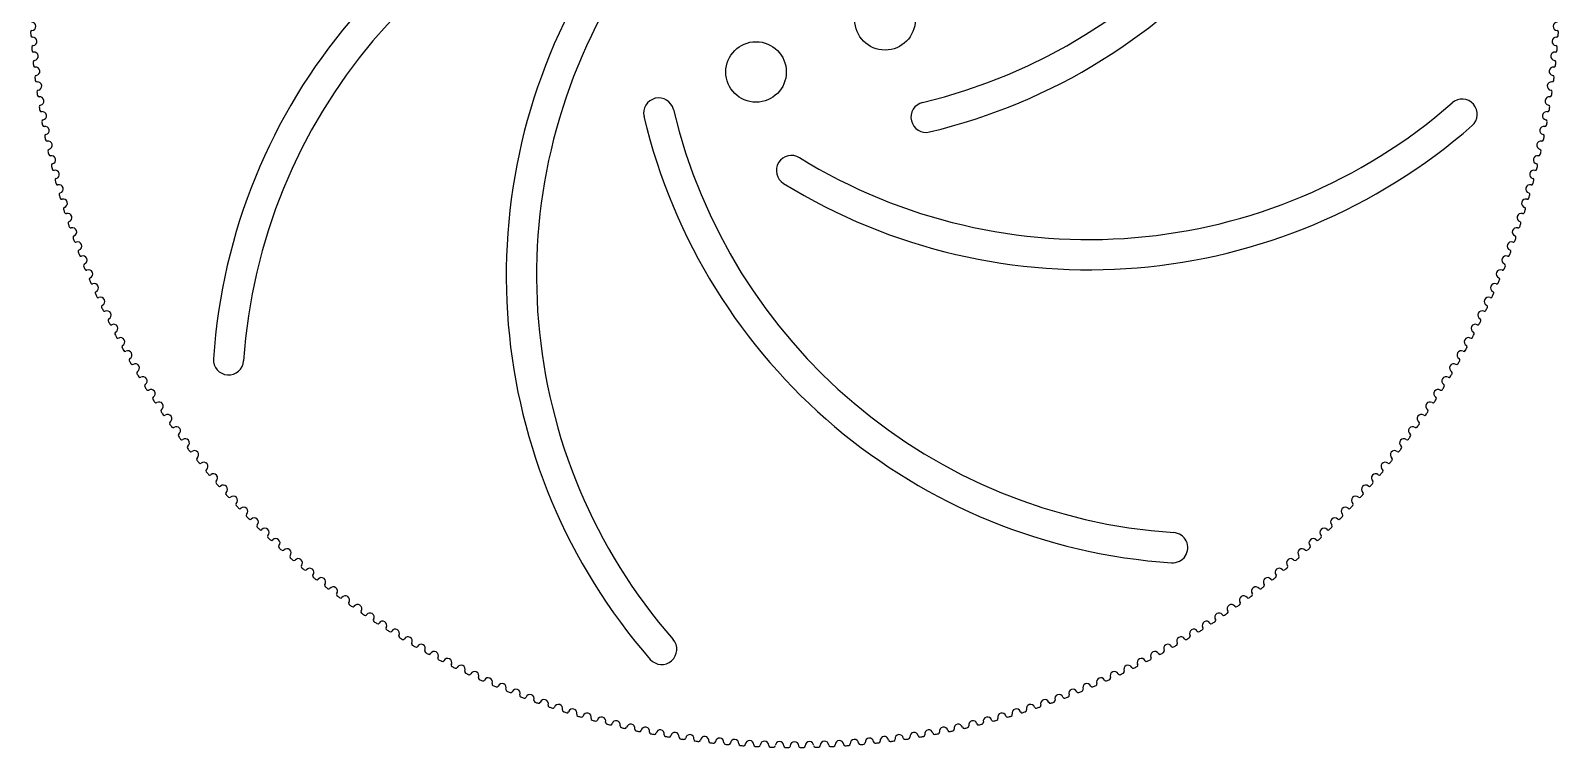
# Model space of a CAD drawing. Header units: millimetres. Extents: x 13 to 657, y -435 to 1.
# Drawn here: x 455.1 to 657.1, y -202.6 to -107.9 of the extents above; entities that cross this region are included whole.
import ezdxf

# ---------------------------------------------------------------- set-up
doc = ezdxf.new("R2010")
doc.units = ezdxf.units.MM
doc.layers.get('0').update_dxf_attribs({"color": 253, "lineweight": 70, "true_color": 0x8faf8f})

msp = doc.modelspace()

# ---------------------------------------------------------------- linework, layer by layer
at = {"color": 98, "lineweight": -3, "true_color": 0x054805}
for centre in [(568.1, -106.49), (551.05, -113.38)]:
    msp.add_circle(centre, 4, dxfattribs=at)
for centre, radius, start, end in [((556.13, -46.41), 73, 283.412, 356.1774), ((556.13, -46.41), 77, 283.412, 356.1774), ((556.13, -156.41), 77, 103.412, 176.1774), ((556.13, -156.41), 73, 103.412, 176.1774), ((595.02, -140.3), 77, 148.412, 221.1774), ((595.02, -140.3), 73, 148.412, 221.1774), ((455.27, -107.36), 0.555, 273.9685, 92.7815), ((656.99, -107.36), 0.555, 87.2185, 266.0315), ((455.32, -108.11), 0.2, 93.9685, 183.8032), ((556.13, -101.41), 101.23, 183.8032, 184.0718), ((455.36, -108.58), 0.2, 184.0718, 273.9065), ((455.41, -109.34), 0.555, 275.0935, 93.9065), ((656.85, -109.34), 0.555, 86.0935, 264.9065), ((656.9, -108.58), 0.2, 266.0935, 355.9282), ((656.94, -108.11), 0.2, 356.1968, 86.0315), ((556.13, -101.41), 101.23, 355.9282, 356.1968), ((455.47, -110.09), 0.2, 95.0935, 184.9282), ((556.13, -101.41), 101.23, 184.9282, 185.1968), ((455.52, -110.56), 0.2, 185.1968, 275.0315), ((455.58, -111.31), 0.555, 276.2185, 95.0315), ((656.68, -111.31), 0.555, 84.9685, 263.7815), ((656.74, -110.56), 0.2, 264.9685, 354.8032), ((656.79, -110.09), 0.2, 355.0718, 84.9065), ((556.13, -101.41), 101.23, 354.8032, 355.0718), ((455.66, -112.06), 0.2, 96.2185, 186.0532), ((556.13, -101.41), 101.23, 186.0532, 186.3218), ((455.72, -112.53), 0.2, 186.3218, 276.1565), ((455.8, -113.29), 0.555, 277.3435, 96.1565), ((656.46, -113.29), 0.555, 83.8435, 262.6565), ((656.54, -112.53), 0.2, 263.8435, 353.6782), ((656.6, -112.06), 0.2, 353.9468, 83.7815), ((556.13, -101.41), 101.23, 353.6782, 353.9468), ((455.89, -114.03), 0.2, 97.3435, 187.1782), ((556.13, -101.41), 101.23, 187.1782, 187.4468), ((455.95, -114.5), 0.2, 187.4468, 277.2815), ((456.05, -115.25), 0.555, 278.4685, 97.2815), ((656.21, -115.25), 0.555, 82.7185, 261.5315), ((656.31, -114.5), 0.2, 262.7185, 352.5532), ((656.37, -114.03), 0.2, 352.8218, 82.6565), ((556.13, -101.41), 101.23, 352.5532, 352.8218), ((456.16, -116), 0.2, 98.4685, 188.3032), ((556.13, -101.41), 101.23, 188.3032, 188.5718), ((456.23, -116.47), 0.2, 188.5718, 278.4065), ((456.34, -117.22), 0.555, 279.5935, 98.4065), ((538.18, -118.81), 2, 13.412, 193.412), ((644.4, -118.97), 2, 311.1774, 131.1774), ((655.92, -117.22), 0.555, 81.5935, 260.4065), ((656.03, -116.47), 0.2, 261.5935, 351.4282), ((656.1, -116), 0.2, 351.6968, 81.5315), ((556.13, -101.41), 101.23, 351.4282, 351.6968), ((456.47, -117.96), 0.2, 99.5935, 189.4282), ((556.13, -101.41), 101.23, 189.4282, 189.6968), ((456.54, -118.43), 0.2, 189.6968, 279.5315), ((456.67, -119.17), 0.555, 280.7185, 99.5315), ((611.13, -101.41), 73, 193.412, 266.1774), ((595.02, -62.52), 73, 238.412, 311.1774), ((573.53, -119.36), 2, 103.412, 283.412), ((655.59, -119.17), 0.555, 80.4685, 259.2815), ((655.72, -118.43), 0.2, 260.4685, 350.3032), ((655.79, -117.96), 0.2, 350.5718, 80.4065), ((556.13, -101.41), 101.23, 350.3032, 350.5718), ((456.81, -119.91), 0.2, 100.7185, 190.5532), ((556.13, -101.41), 101.23, 190.5532, 190.8218), ((456.9, -120.38), 0.2, 190.8218, 280.6565), ((457.04, -121.12), 0.555, 281.8435, 100.6565), ((611.13, -101.41), 77, 193.412, 266.1774), ((595.02, -62.52), 77, 238.412, 311.1774), ((655.22, -121.12), 0.555, 79.3435, 258.1565), ((655.36, -120.38), 0.2, 259.3435, 349.1782), ((655.45, -119.91), 0.2, 349.4468, 79.2815), ((556.13, -101.41), 101.23, 349.1782, 349.4468), ((457.19, -121.86), 0.2, 101.8435, 191.6782), ((556.13, -101.41), 101.23, 191.6782, 191.9468), ((457.29, -122.32), 0.2, 191.9468, 281.7815), ((457.44, -123.06), 0.555, 282.9685, 101.7815), ((654.82, -123.06), 0.555, 78.2185, 257.0315), ((654.97, -122.32), 0.2, 258.2185, 348.0532), ((655.07, -121.86), 0.2, 348.3218, 78.1565), ((556.13, -101.41), 101.23, 348.0532, 348.3218), ((457.61, -123.8), 0.2, 102.9685, 192.8032), ((556.13, -101.41), 101.23, 192.8032, 193.0718), ((457.72, -124.26), 0.2, 193.0718, 282.9065), ((457.89, -125), 0.555, 284.0935, 102.9065), ((555.74, -126.41), 2, 58.412, 238.412), ((654.37, -125), 0.555, 77.0935, 255.9065), ((654.54, -124.26), 0.2, 257.0935, 346.9282), ((654.65, -123.8), 0.2, 347.1968, 77.0315), ((556.13, -101.41), 101.23, 346.9282, 347.1968), ((458.07, -125.73), 0.2, 104.0935, 193.9282), ((556.13, -101.41), 101.23, 193.9282, 194.1968), ((458.19, -126.19), 0.2, 194.1968, 284.0315), ((458.37, -126.92), 0.555, 285.2185, 104.0315), ((653.89, -126.92), 0.555, 75.9685, 254.7815), ((654.07, -126.19), 0.2, 255.9685, 345.8032), ((654.19, -125.73), 0.2, 346.0718, 75.9065), ((556.13, -101.41), 101.23, 345.8032, 346.0718), ((458.57, -127.65), 0.2, 105.2185, 195.0532), ((556.13, -101.41), 101.23, 195.0532, 195.3218), ((458.69, -128.11), 0.2, 195.3218, 285.1565), ((458.89, -128.83), 0.555, 286.3435, 105.1565), ((653.37, -128.83), 0.555, 74.8435, 253.6565), ((653.57, -128.11), 0.2, 254.8435, 344.6782), ((653.69, -127.65), 0.2, 344.9468, 74.7815), ((556.13, -101.41), 101.23, 344.6782, 344.9468), ((459.1, -129.56), 0.2, 106.3435, 196.1782), ((556.13, -101.41), 101.23, 196.1782, 196.4468), ((459.23, -130.01), 0.2, 196.4468, 286.2815), ((459.45, -130.74), 0.555, 287.4685, 106.2815), ((459.67, -131.46), 0.2, 107.4685, 197.3032), ((652.81, -130.74), 0.555, 73.7185, 252.5315), ((652.59, -131.46), 0.2, 342.6968, 72.5315), ((653.03, -130.01), 0.2, 253.7185, 343.5532), ((653.16, -129.56), 0.2, 343.8218, 73.6565), ((556.13, -101.41), 101.23, 343.5532, 343.8218), ((556.13, -101.41), 101.23, 197.3032, 197.5718), ((459.82, -131.91), 0.2, 197.5718, 287.4065), ((460.04, -132.63), 0.555, 288.5935, 107.4065), ((460.28, -133.35), 0.2, 108.5935, 198.4282), ((652.22, -132.63), 0.555, 72.5935, 251.4065), ((651.98, -133.35), 0.2, 341.5718, 71.4065), ((652.44, -131.91), 0.2, 252.5935, 342.4282), ((556.13, -101.41), 101.23, 342.4282, 342.6968), ((556.13, -101.41), 101.23, 198.4282, 198.6968), ((460.43, -133.8), 0.2, 198.6968, 288.5315), ((460.67, -134.51), 0.555, 289.7185, 108.5315), ((460.93, -135.22), 0.2, 109.7185, 199.5532), ((556.13, -101.41), 101.23, 199.5532, 199.8218), ((651.59, -134.51), 0.555, 71.4685, 250.2815), ((556.13, -101.41), 101.23, 340.1782, 340.4468), ((651.33, -135.22), 0.2, 340.4468, 70.2815), ((651.83, -133.8), 0.2, 251.4685, 341.3032), ((556.13, -101.41), 101.23, 341.3032, 341.5718), ((461.09, -135.67), 0.2, 199.8218, 289.6565), ((461.34, -136.38), 0.555, 290.8435, 109.6565), ((461.61, -137.09), 0.2, 110.8435, 200.6782), ((556.13, -101.41), 101.23, 200.6782, 200.9468), ((650.92, -136.38), 0.555, 70.3435, 249.1565), ((556.13, -101.41), 101.23, 339.0532, 339.3218), ((650.65, -137.09), 0.2, 339.3218, 69.1565), ((651.17, -135.67), 0.2, 250.3435, 340.1782), ((461.78, -137.53), 0.2, 200.9468, 290.7815), ((462.05, -138.23), 0.555, 291.9685, 110.7815), ((462.33, -138.93), 0.2, 111.9685, 201.8032), ((556.13, -101.41), 101.23, 201.8032, 202.0718), ((650.21, -138.23), 0.555, 69.2185, 248.0315), ((556.13, -101.41), 101.23, 337.9282, 338.1968), ((649.93, -138.93), 0.2, 338.1968, 68.0315), ((650.48, -137.53), 0.2, 249.2185, 339.0532), ((462.51, -139.37), 0.2, 202.0718, 291.9065), ((462.79, -140.07), 0.555, 293.0935, 111.9065), ((463.08, -140.77), 0.2, 113.0935, 202.9282), ((556.13, -101.41), 101.23, 202.9282, 203.1968), ((463.27, -141.2), 0.2, 203.1968, 293.0315), ((463.56, -141.9), 0.555, 294.2185, 113.0315), ((648.7, -141.9), 0.555, 66.9685, 245.7815), ((648.99, -141.2), 0.2, 246.9685, 336.8032), ((649.47, -140.07), 0.555, 68.0935, 246.9065), ((556.13, -101.41), 101.23, 336.8032, 337.0718), ((649.18, -140.77), 0.2, 337.0718, 66.9065), ((649.75, -139.37), 0.2, 248.0935, 337.9282), ((463.87, -142.59), 0.2, 114.2185, 204.0532), ((556.13, -101.41), 101.23, 204.0532, 204.3218), ((464.07, -143.02), 0.2, 204.3218, 294.1565), ((464.38, -143.71), 0.555, 295.3435, 114.1565), ((647.88, -143.71), 0.555, 65.8435, 244.6565), ((648.19, -143.02), 0.2, 245.8435, 335.6782), ((556.13, -101.41), 101.23, 335.6782, 335.9468), ((648.39, -142.59), 0.2, 335.9468, 65.7815), ((464.7, -144.39), 0.2, 115.3435, 205.1782), ((556.13, -101.41), 101.23, 205.1782, 205.4468), ((464.9, -144.82), 0.2, 205.4468, 295.2815), ((465.22, -145.5), 0.555, 296.4685, 115.2815), ((647.04, -145.5), 0.555, 64.7185, 243.5315), ((647.36, -144.82), 0.2, 244.7185, 334.5532), ((556.13, -101.41), 101.23, 334.5532, 334.8218), ((647.56, -144.39), 0.2, 334.8218, 64.6565), ((465.56, -146.18), 0.2, 116.4685, 206.3032), ((556.13, -101.41), 101.23, 206.3032, 206.5718), ((465.77, -146.6), 0.2, 206.5718, 296.4065), ((466.11, -147.28), 0.555, 297.5935, 116.4065), ((646.15, -147.28), 0.555, 63.5935, 242.4065), ((646.49, -146.6), 0.2, 243.5935, 333.4282), ((556.13, -101.41), 101.23, 333.4282, 333.6968), ((646.7, -146.18), 0.2, 333.6968, 63.5315), ((466.46, -147.95), 0.2, 117.5935, 207.4282), ((556.13, -101.41), 101.23, 207.4282, 207.6968), ((466.68, -148.37), 0.2, 207.6968, 297.5315), ((467.03, -149.04), 0.555, 298.7185, 117.5315), ((645.23, -149.04), 0.555, 62.4685, 241.2815), ((645.58, -148.37), 0.2, 242.4685, 332.3032), ((556.13, -101.41), 101.23, 332.3032, 332.5718), ((645.8, -147.95), 0.2, 332.5718, 62.4065), ((467.39, -149.7), 0.2, 118.7185, 208.5532), ((556.13, -101.41), 101.23, 208.5532, 208.8218), ((467.62, -150.11), 0.2, 208.8218, 298.6565), ((467.98, -150.78), 0.555, 299.8435, 118.6565), ((468.35, -151.43), 0.2, 119.8435, 209.6782), ((481.3, -151.41), 2, 176.1774, 356.1774), ((644.28, -150.78), 0.555, 61.3435, 240.1565), ((643.91, -151.43), 0.2, 330.3218, 60.1565), ((644.64, -150.11), 0.2, 241.3435, 331.1782), ((556.13, -101.41), 101.23, 331.1782, 331.4468), ((644.87, -149.7), 0.2, 331.4468, 61.2815), ((556.13, -101.41), 101.23, 209.6782, 209.9468), ((468.59, -151.84), 0.2, 209.9468, 299.7815), ((468.96, -152.5), 0.555, 300.9685, 119.7815), ((469.35, -153.15), 0.2, 120.9685, 210.8032), ((556.13, -101.41), 101.23, 210.8032, 211.0718), ((643.3, -152.5), 0.555, 60.2185, 239.0315), ((556.13, -101.41), 101.23, 328.9282, 329.1968), ((642.91, -153.15), 0.2, 329.1968, 59.0315), ((643.67, -151.84), 0.2, 240.2185, 330.0532), ((556.13, -101.41), 101.23, 330.0532, 330.3218), ((469.6, -153.55), 0.2, 211.0718, 300.9065), ((469.98, -154.2), 0.555, 302.0935, 120.9065), ((470.39, -154.84), 0.2, 122.0935, 211.9282), ((556.13, -101.41), 101.23, 211.9282, 212.1968), ((470.64, -155.24), 0.2, 212.1968, 302.0315), ((471.04, -155.88), 0.555, 303.2185, 122.0315), ((641.22, -155.88), 0.555, 57.9685, 236.7815), ((641.62, -155.24), 0.2, 237.9685, 327.8032), ((642.28, -154.2), 0.555, 59.0935, 237.9065), ((556.13, -101.41), 101.23, 327.8032, 328.0718), ((641.87, -154.84), 0.2, 328.0718, 57.9065), ((642.66, -153.55), 0.2, 239.0935, 328.9282), ((471.45, -156.51), 0.2, 123.2185, 213.0532), ((556.13, -101.41), 101.23, 213.0532, 213.3218), ((471.71, -156.91), 0.2, 213.3218, 303.1565), ((472.12, -157.54), 0.555, 304.3435, 123.1565), ((640.14, -157.54), 0.555, 56.8435, 235.6565), ((640.55, -156.91), 0.2, 236.8435, 326.6782), ((556.13, -101.41), 101.23, 326.6782, 326.9468), ((640.81, -156.51), 0.2, 326.9468, 56.7815), ((472.55, -158.16), 0.2, 124.3435, 214.1782), ((556.13, -101.41), 101.23, 214.1782, 214.4468), ((472.82, -158.56), 0.2, 214.4468, 304.2815), ((473.24, -159.18), 0.555, 305.4685, 124.2815), ((639.02, -159.18), 0.555, 55.7185, 234.5315), ((639.44, -158.56), 0.2, 235.7185, 325.5532), ((556.13, -101.41), 101.23, 325.5532, 325.8218), ((639.71, -158.16), 0.2, 325.8218, 55.6565), ((473.68, -159.79), 0.2, 125.4685, 215.3032), ((556.13, -101.41), 101.23, 215.3032, 215.5718), ((473.95, -160.18), 0.2, 215.5718, 305.4065), ((474.39, -160.8), 0.555, 306.5935, 125.4065), ((474.84, -161.4), 0.2, 126.5935, 216.4282), ((556.13, -101.41), 101.23, 216.4282, 216.6968), ((556.13, -101.41), 101.23, 323.3032, 323.5718), ((637.87, -160.8), 0.555, 54.5935, 233.4065), ((637.42, -161.4), 0.2, 323.5718, 53.4065), ((638.31, -160.18), 0.2, 234.5935, 324.4282), ((556.13, -101.41), 101.23, 324.4282, 324.6968), ((638.58, -159.79), 0.2, 324.6968, 54.5315), ((475.12, -161.78), 0.2, 216.6968, 306.5315), ((475.57, -162.39), 0.555, 307.7185, 126.5315), ((476.04, -162.99), 0.2, 127.7185, 217.5532), ((556.13, -101.41), 101.23, 217.5532, 217.8218), ((476.33, -163.36), 0.2, 217.8218, 307.6565), ((476.79, -163.96), 0.555, 308.8435, 127.6565), ((635.47, -163.96), 0.555, 52.3435, 231.1565), ((635.93, -163.36), 0.2, 232.3435, 322.1782), ((556.13, -101.41), 101.23, 322.1782, 322.4468), ((636.69, -162.39), 0.555, 53.4685, 232.2815), ((636.22, -162.99), 0.2, 322.4468, 52.2815), ((637.14, -161.78), 0.2, 233.4685, 323.3032), ((477.26, -164.55), 0.2, 128.8435, 218.6782), ((556.13, -101.41), 101.23, 218.6782, 218.9468), ((477.56, -164.92), 0.2, 218.9468, 308.7815), ((478.03, -165.51), 0.555, 309.9685, 128.7815), ((634.23, -165.51), 0.555, 51.2185, 230.0315), ((634.7, -164.92), 0.2, 231.2185, 321.0532), ((556.13, -101.41), 101.23, 321.0532, 321.3218), ((635, -164.55), 0.2, 321.3218, 51.1565), ((478.51, -166.08), 0.2, 129.9685, 219.8032), ((556.13, -101.41), 101.23, 219.8032, 220.0718), ((478.82, -166.45), 0.2, 220.0718, 309.9065), ((479.3, -167.03), 0.555, 311.0935, 129.9065), ((479.8, -167.6), 0.2, 131.0935, 220.9282), ((632.96, -167.03), 0.555, 50.0935, 228.9065), ((632.46, -167.6), 0.2, 319.0718, 48.9065), ((633.44, -166.45), 0.2, 230.0935, 319.9282), ((556.13, -101.41), 101.23, 319.9282, 320.1968), ((633.75, -166.08), 0.2, 320.1968, 50.0315), ((556.13, -101.41), 101.23, 220.9282, 221.1968), ((480.11, -167.95), 0.2, 221.1968, 311.0315), ((480.61, -168.52), 0.555, 312.2185, 131.0315), ((481.11, -169.08), 0.2, 132.2185, 222.0532), ((556.13, -101.41), 101.23, 222.0532, 222.3218), ((481.43, -169.43), 0.2, 222.3218, 312.1565), ((481.94, -169.99), 0.555, 313.3435, 132.1565), ((630.32, -169.99), 0.555, 47.8435, 226.6565), ((630.83, -169.43), 0.2, 227.8435, 317.6782), ((556.13, -101.41), 101.23, 317.6782, 317.9468), ((631.65, -168.52), 0.555, 48.9685, 227.7815), ((631.15, -169.08), 0.2, 317.9468, 47.7815), ((632.15, -167.95), 0.2, 228.9685, 318.8032), ((556.13, -101.41), 101.23, 318.8032, 319.0718), ((482.46, -170.54), 0.2, 133.3435, 223.1782), ((556.13, -101.41), 101.23, 223.1782, 223.4468), ((482.78, -170.89), 0.2, 223.4468, 313.2815), ((483.3, -171.44), 0.555, 314.4685, 133.2815), ((628.96, -171.44), 0.555, 46.7185, 225.5315), ((629.48, -170.89), 0.2, 226.7185, 316.5532), ((556.13, -101.41), 101.23, 316.5532, 316.8218), ((629.8, -170.54), 0.2, 316.8218, 46.6565), ((483.83, -171.97), 0.2, 134.4685, 224.3032), ((556.13, -101.41), 101.23, 224.3032, 224.5718), ((484.16, -172.31), 0.2, 224.5718, 314.4065), ((484.69, -172.85), 0.555, 315.5935, 134.4065), ((485.23, -173.38), 0.2, 135.5935, 225.4282), ((556.13, -101.41), 101.23, 225.4282, 225.6968), ((486.1, -174.24), 0.555, 316.7185, 135.5315), ((626.16, -174.24), 0.555, 44.4685, 223.2815), ((556.13, -101.41), 101.23, 314.3032, 314.5718), ((627.57, -172.85), 0.555, 45.5935, 224.4065), ((627.03, -173.38), 0.2, 314.5718, 44.4065), ((628.1, -172.31), 0.2, 225.5935, 315.4282), ((556.13, -101.41), 101.23, 315.4282, 315.6968), ((628.43, -171.97), 0.2, 315.6968, 45.5315), ((485.57, -173.71), 0.2, 225.6968, 315.5315), ((486.65, -174.76), 0.2, 136.7185, 226.5532), ((556.13, -101.41), 101.23, 226.5532, 226.8218), ((487, -175.08), 0.2, 226.8218, 316.6565), ((487.55, -175.6), 0.555, 317.8435, 136.6565), ((606.13, -176.24), 2, 266.1774, 86.1774), ((624.71, -175.6), 0.555, 43.3435, 222.1565), ((625.26, -175.08), 0.2, 223.3435, 313.1782), ((556.13, -101.41), 101.23, 313.1782, 313.4468), ((625.61, -174.76), 0.2, 313.4468, 43.2815), ((626.69, -173.71), 0.2, 224.4685, 314.3032), ((488.11, -176.11), 0.2, 137.8435, 227.6782), ((556.13, -101.41), 101.23, 227.6782, 227.9468), ((488.46, -176.43), 0.2, 227.9468, 317.7815), ((489.02, -176.93), 0.555, 318.9685, 137.7815), ((489.59, -177.43), 0.2, 138.9685, 228.8032), ((556.13, -101.41), 101.23, 228.8032, 229.0718), ((490.51, -178.24), 0.555, 320.0935, 138.9065), ((621.75, -178.24), 0.555, 41.0935, 219.9065), ((556.13, -101.41), 101.23, 310.9282, 311.1968), ((623.24, -176.93), 0.555, 42.2185, 221.0315), ((622.67, -177.43), 0.2, 311.1968, 41.0315), ((623.8, -176.43), 0.2, 222.2185, 312.0532), ((556.13, -101.41), 101.23, 312.0532, 312.3218), ((624.15, -176.11), 0.2, 312.3218, 42.1565), ((489.94, -177.74), 0.2, 229.0718, 318.9065), ((491.09, -178.72), 0.2, 140.0935, 229.9282), ((556.13, -101.41), 101.23, 229.9282, 230.1968), ((491.46, -179.03), 0.2, 230.1968, 320.0315), ((492.03, -179.51), 0.555, 321.2185, 140.0315), ((620.23, -179.51), 0.555, 39.9685, 218.7815), ((620.8, -179.03), 0.2, 219.9685, 309.8032), ((556.13, -101.41), 101.23, 309.8032, 310.0718), ((621.17, -178.72), 0.2, 310.0718, 39.9065), ((622.32, -177.74), 0.2, 221.0935, 310.9282), ((492.62, -179.98), 0.2, 141.2185, 231.0532), ((556.13, -101.41), 101.23, 231.0532, 231.3218), ((492.99, -180.28), 0.2, 231.3218, 321.1565), ((493.58, -180.75), 0.555, 322.3435, 141.1565), ((494.18, -181.21), 0.2, 142.3435, 232.1782), ((556.13, -101.41), 101.23, 232.1782, 232.4468), ((494.55, -181.5), 0.2, 232.4468, 322.2815), ((495.15, -181.97), 0.555, 323.4685, 142.2815), ((617.11, -181.97), 0.555, 37.7185, 216.5315), ((617.71, -181.5), 0.2, 217.7185, 307.5532), ((556.13, -101.41), 101.23, 307.5532, 307.8218), ((618.68, -180.75), 0.555, 38.8435, 217.6565), ((618.08, -181.21), 0.2, 307.8218, 37.6565), ((619.27, -180.28), 0.2, 218.8435, 308.6782), ((556.13, -101.41), 101.23, 308.6782, 308.9468), ((619.64, -179.98), 0.2, 308.9468, 38.7815), ((495.76, -182.42), 0.2, 143.4685, 233.3032), ((556.13, -101.41), 101.23, 233.3032, 233.5718), ((496.14, -182.7), 0.2, 233.5718, 323.4065), ((496.74, -183.15), 0.555, 324.5935, 143.4065), ((497.36, -183.59), 0.2, 144.5935, 234.4282), ((556.13, -101.41), 101.23, 234.4282, 234.6968), ((498.36, -184.3), 0.555, 325.7185, 144.5315), ((613.9, -184.3), 0.555, 35.4685, 214.2815), ((556.13, -101.41), 101.23, 305.3032, 305.5718), ((615.52, -183.15), 0.555, 36.5935, 215.4065), ((614.9, -183.59), 0.2, 305.5718, 35.4065), ((616.12, -182.7), 0.2, 216.5935, 306.4282), ((556.13, -101.41), 101.23, 306.4282, 306.6968), ((616.5, -182.42), 0.2, 306.6968, 36.5315), ((497.75, -183.86), 0.2, 234.6968, 324.5315), ((498.98, -184.72), 0.2, 145.7185, 235.5532), ((556.13, -101.41), 101.23, 235.5532, 235.8218), ((499.38, -184.99), 0.2, 235.8218, 325.6565), ((500, -185.42), 0.555, 326.8435, 145.6565), ((500.63, -185.83), 0.2, 146.8435, 236.6782), ((612.26, -185.42), 0.555, 34.3435, 213.1565), ((611.63, -185.83), 0.2, 303.3218, 33.1565), ((612.88, -184.99), 0.2, 214.3435, 304.1782), ((556.13, -101.41), 101.23, 304.1782, 304.4468), ((613.28, -184.72), 0.2, 304.4468, 34.2815), ((614.51, -183.86), 0.2, 215.4685, 305.3032), ((556.13, -101.41), 101.23, 236.6782, 236.9468), ((501.03, -186.09), 0.2, 236.9468, 326.7815), ((501.66, -186.5), 0.555, 327.9685, 146.7815), ((502.3, -186.9), 0.2, 147.9685, 237.8032), ((556.13, -101.41), 101.23, 237.8032, 238.0718), ((502.7, -187.15), 0.2, 238.0718, 327.9065), ((503.34, -187.56), 0.555, 329.0935, 147.9065), ((503.99, -187.94), 0.2, 149.0935, 238.9282), ((608.92, -187.56), 0.555, 32.0935, 210.9065), ((608.27, -187.94), 0.2, 301.0718, 30.9065), ((609.56, -187.15), 0.2, 212.0935, 301.9282), ((556.13, -101.41), 101.23, 301.9282, 302.1968), ((610.6, -186.5), 0.555, 33.2185, 212.0315), ((609.96, -186.9), 0.2, 302.1968, 32.0315), ((611.23, -186.09), 0.2, 213.2185, 303.0532), ((556.13, -101.41), 101.23, 303.0532, 303.3218), ((556.13, -101.41), 101.23, 238.9282, 239.1968), ((504.39, -188.19), 0.2, 239.1968, 329.0315), ((505.04, -188.58), 0.555, 330.2185, 149.0315), ((505.7, -188.95), 0.2, 150.2185, 240.0532), ((556.13, -101.41), 101.23, 240.0532, 240.3218), ((506.11, -189.19), 0.2, 240.3218, 330.1565), ((506.76, -189.56), 0.555, 331.3435, 150.1565), ((507.43, -189.92), 0.2, 151.3435, 241.1782), ((538.57, -189.68), 2, 221.1774, 41.1774), ((604.83, -189.92), 0.2, 298.8218, 28.6565), ((605.5, -189.56), 0.555, 29.8435, 208.6565), ((606.15, -189.19), 0.2, 209.8435, 299.6782), ((556.13, -101.41), 101.23, 299.6782, 299.9468), ((607.22, -188.58), 0.555, 30.9685, 209.7815), ((606.56, -188.95), 0.2, 299.9468, 29.7815), ((607.87, -188.19), 0.2, 210.9685, 300.8032), ((556.13, -101.41), 101.23, 300.8032, 301.0718), ((556.13, -101.41), 101.23, 241.1782, 241.4468), ((507.84, -190.15), 0.2, 241.4468, 331.2815), ((508.5, -190.51), 0.555, 332.4685, 151.2815), ((509.17, -190.86), 0.2, 152.4685, 242.3032), ((556.13, -101.41), 101.23, 242.3032, 242.5718), ((509.59, -191.08), 0.2, 242.5718, 332.4065), ((510.26, -191.43), 0.555, 333.5935, 152.4065), ((510.94, -191.77), 0.2, 153.5935, 243.4282), ((512.04, -192.32), 0.555, 334.7185, 153.5315), ((600.22, -192.32), 0.555, 26.4685, 205.2815), ((601.32, -191.77), 0.2, 296.5718, 26.4065), ((602, -191.43), 0.555, 27.5935, 206.4065), ((602.67, -191.08), 0.2, 207.5935, 297.4282), ((556.13, -101.41), 101.23, 297.4282, 297.6968), ((603.09, -190.86), 0.2, 297.6968, 27.5315), ((603.76, -190.51), 0.555, 28.7185, 207.5315), ((604.42, -190.15), 0.2, 208.7185, 298.5532), ((556.13, -101.41), 101.23, 298.5532, 298.8218), ((556.13, -101.41), 101.23, 243.4282, 243.6968), ((511.36, -191.98), 0.2, 243.6968, 333.5315), ((512.72, -192.64), 0.2, 154.7185, 244.5532), ((556.13, -101.41), 101.23, 244.5532, 244.8218), ((513.15, -192.84), 0.2, 244.8218, 334.6565), ((513.83, -193.16), 0.555, 335.8435, 154.6565), ((514.52, -193.47), 0.2, 155.8435, 245.6782), ((556.13, -101.41), 101.23, 245.6782, 245.9468), ((514.95, -193.67), 0.2, 245.9468, 335.7815), ((515.64, -193.98), 0.555, 336.9685, 155.7815), ((596.62, -193.98), 0.555, 24.2185, 203.0315), ((597.31, -193.67), 0.2, 204.2185, 294.0532), ((556.13, -101.41), 101.23, 294.0532, 294.3218), ((597.74, -193.47), 0.2, 294.3218, 24.1565), ((598.43, -193.16), 0.555, 25.3435, 204.1565), ((599.11, -192.84), 0.2, 205.3435, 295.1782), ((556.13, -101.41), 101.23, 295.1782, 295.4468), ((599.54, -192.64), 0.2, 295.4468, 25.2815), ((600.9, -191.98), 0.2, 206.4685, 296.3032), ((556.13, -101.41), 101.23, 296.3032, 296.5718), ((516.34, -194.27), 0.2, 156.9685, 246.8032), ((556.13, -101.41), 101.23, 246.8032, 247.0718), ((516.77, -194.46), 0.2, 247.0718, 336.9065), ((517.47, -194.75), 0.555, 338.0935, 156.9065), ((518.17, -195.03), 0.2, 158.0935, 247.9282), ((556.13, -101.41), 101.23, 247.9282, 248.1968), ((518.61, -195.21), 0.2, 248.1968, 338.0315), ((519.31, -195.49), 0.555, 339.2185, 158.0315), ((520.01, -195.76), 0.2, 159.2185, 249.0532), ((556.13, -101.41), 101.23, 249.0532, 249.3218), ((521.16, -196.2), 0.555, 340.3435, 159.1565), ((591.1, -196.2), 0.555, 20.8435, 199.6565), ((556.13, -101.41), 101.23, 290.6782, 290.9468), ((592.25, -195.76), 0.2, 290.9468, 20.7815), ((592.95, -195.49), 0.555, 21.9685, 200.7815), ((593.65, -195.21), 0.2, 201.9685, 291.8032), ((556.13, -101.41), 101.23, 291.8032, 292.0718), ((594.09, -195.03), 0.2, 292.0718, 21.9065), ((594.79, -194.75), 0.555, 23.0935, 201.9065), ((595.49, -194.46), 0.2, 203.0935, 292.9282), ((556.13, -101.41), 101.23, 292.9282, 293.1968), ((595.92, -194.27), 0.2, 293.1968, 23.0315), ((520.45, -195.93), 0.2, 249.3218, 339.1565), ((521.87, -196.45), 0.2, 160.3435, 250.1782), ((556.13, -101.41), 101.23, 250.1782, 250.4468), ((522.32, -196.61), 0.2, 250.4468, 340.2815), ((523.03, -196.87), 0.555, 341.4685, 160.2815), ((523.74, -197.11), 0.2, 161.4685, 251.3032), ((556.13, -101.41), 101.23, 251.3032, 251.5718), ((524.19, -197.26), 0.2, 251.5718, 341.4065), ((524.91, -197.5), 0.555, 342.5935, 161.4065), ((525.63, -197.72), 0.2, 162.5935, 252.4282), ((556.13, -101.41), 101.23, 252.4282, 252.6968), ((526.08, -197.87), 0.2, 252.6968, 342.5315), ((526.8, -198.09), 0.555, 343.7185, 162.5315), ((585.46, -198.09), 0.555, 17.4685, 196.2815), ((586.18, -197.87), 0.2, 197.4685, 287.3032), ((556.13, -101.41), 101.23, 287.3032, 287.5718), ((586.63, -197.72), 0.2, 287.5718, 17.4065), ((587.35, -197.5), 0.555, 18.5935, 197.4065), ((588.07, -197.26), 0.2, 198.5935, 288.4282), ((556.13, -101.41), 101.23, 288.4282, 288.6968), ((588.52, -197.11), 0.2, 288.6968, 18.5315), ((589.23, -196.87), 0.555, 19.7185, 198.5315), ((589.94, -196.61), 0.2, 199.7185, 289.5532), ((556.13, -101.41), 101.23, 289.5532, 289.8218), ((590.39, -196.45), 0.2, 289.8218, 19.6565), ((591.81, -195.93), 0.2, 200.8435, 290.6782), ((527.53, -198.31), 0.2, 163.7185, 253.5532), ((556.13, -101.41), 101.23, 253.5532, 253.8218), ((527.98, -198.44), 0.2, 253.8218, 343.6565), ((528.71, -198.65), 0.555, 344.8435, 163.6565), ((529.43, -198.85), 0.2, 164.8435, 254.6782), ((556.13, -101.41), 101.23, 254.6782, 254.9468), ((529.89, -198.97), 0.2, 254.9468, 344.7815), ((530.62, -199.17), 0.555, 345.9685, 164.7815), ((531.35, -199.35), 0.2, 165.9685, 255.8032), ((556.13, -101.41), 101.23, 255.8032, 256.0718), ((531.81, -199.47), 0.2, 256.0718, 345.9065), ((532.54, -199.65), 0.555, 347.0935, 165.9065), ((533.28, -199.82), 0.2, 167.0935, 256.9282), ((533.74, -199.93), 0.2, 257.1968, 347.0315), ((534.48, -200.1), 0.555, 348.2185, 167.0315), ((536.42, -200.5), 0.555, 349.3435, 168.1565), ((575.84, -200.5), 0.555, 11.8435, 190.6565), ((577.78, -200.1), 0.555, 12.9685, 191.7815), ((578.52, -199.93), 0.2, 192.9685, 282.8032), ((578.98, -199.82), 0.2, 283.0718, 12.9065), ((579.72, -199.65), 0.555, 14.0935, 192.9065), ((580.45, -199.47), 0.2, 194.0935, 283.9282), ((556.13, -101.41), 101.23, 283.9282, 284.1968), ((580.91, -199.35), 0.2, 284.1968, 14.0315), ((581.64, -199.17), 0.555, 15.2185, 194.0315), ((582.37, -198.97), 0.2, 195.2185, 285.0532), ((556.13, -101.41), 101.23, 285.0532, 285.3218), ((582.83, -198.85), 0.2, 285.3218, 15.1565), ((583.55, -198.65), 0.555, 16.3435, 195.1565), ((584.28, -198.44), 0.2, 196.3435, 286.1782), ((556.13, -101.41), 101.23, 286.1782, 286.4468), ((584.73, -198.31), 0.2, 286.4468, 16.2815), ((556.13, -101.41), 101.23, 256.9282, 257.1968), ((535.22, -200.25), 0.2, 168.2185, 258.0532), ((556.13, -101.41), 101.23, 258.0532, 258.3218), ((535.68, -200.35), 0.2, 258.3218, 348.1565), ((537.16, -200.64), 0.2, 169.3435, 259.1782), ((556.13, -101.41), 101.23, 259.1782, 259.4468), ((537.63, -200.73), 0.2, 259.4468, 349.2815), ((538.37, -200.87), 0.555, 350.4685, 169.2815), ((539.11, -201), 0.2, 170.4685, 260.3032), ((556.13, -101.41), 101.23, 260.3032, 260.5718), ((539.58, -201.07), 0.2, 260.5718, 350.4065), ((540.32, -201.2), 0.555, 351.5935, 170.4065), ((541.07, -201.31), 0.2, 171.5935, 261.4282), ((556.13, -101.41), 101.23, 261.4282, 261.6968), ((541.54, -201.38), 0.2, 261.6968, 351.5315), ((542.29, -201.49), 0.555, 352.7185, 171.5315), ((543.04, -201.59), 0.2, 172.7185, 262.5532), ((556.13, -101.41), 101.23, 262.5532, 262.8218), ((543.51, -201.65), 0.2, 262.8218, 352.6565), ((544.25, -201.74), 0.555, 353.8435, 172.6565), ((545.01, -201.82), 0.2, 173.8435, 263.6782), ((545.48, -201.88), 0.2, 263.9468, 353.7815), ((546.23, -201.96), 0.555, 354.9685, 173.7815), ((546.98, -202.02), 0.2, 174.9685, 264.8032), ((548.2, -202.13), 0.555, 356.0935, 174.9065), ((550.18, -202.27), 0.555, 357.2185, 176.0315), ((552.16, -202.37), 0.555, 358.3435, 177.1565), ((554.15, -202.42), 0.555, 359.4685, 178.2815), ((556.13, -202.44), 0.555, 0.5935, 179.4065), ((558.11, -202.42), 0.555, 1.7185, 180.5315), ((560.1, -202.37), 0.555, 2.8435, 181.6565), ((562.08, -202.27), 0.555, 3.9685, 182.7815), ((564.06, -202.13), 0.555, 5.0935, 183.9065), ((565.28, -202.02), 0.2, 275.1968, 5.0315), ((566.03, -201.96), 0.555, 6.2185, 185.0315), ((566.78, -201.88), 0.2, 186.2185, 276.0532), ((567.25, -201.82), 0.2, 276.3218, 6.1565), ((568.01, -201.74), 0.555, 7.3435, 186.1565), ((568.75, -201.65), 0.2, 187.3435, 277.1782), ((556.13, -101.41), 101.23, 277.1782, 277.4468), ((569.22, -201.59), 0.2, 277.4468, 7.2815), ((569.97, -201.49), 0.555, 8.4685, 187.2815), ((570.72, -201.38), 0.2, 188.4685, 278.3032), ((556.13, -101.41), 101.23, 278.3032, 278.5718), ((571.19, -201.31), 0.2, 278.5718, 8.4065), ((571.94, -201.2), 0.555, 9.5935, 188.4065), ((572.68, -201.07), 0.2, 189.5935, 279.4282), ((556.13, -101.41), 101.23, 279.4282, 279.6968), ((573.15, -201), 0.2, 279.6968, 9.5315), ((573.89, -200.87), 0.555, 10.7185, 189.5315), ((574.63, -200.73), 0.2, 190.7185, 280.5532), ((556.13, -101.41), 101.23, 280.5532, 280.8218), ((575.1, -200.64), 0.2, 280.8218, 10.6565), ((576.58, -200.35), 0.2, 191.8435, 281.6782), ((556.13, -101.41), 101.23, 281.6782, 281.9468), ((577.04, -200.25), 0.2, 281.9468, 11.7815), ((556.13, -101.41), 101.23, 282.8032, 283.0718), ((556.13, -101.41), 101.23, 263.6782, 263.9468), ((556.13, -101.41), 101.23, 264.8032, 265.0718), ((547.45, -202.07), 0.2, 265.0718, 354.9065), ((548.96, -202.18), 0.2, 176.0935, 265.9282), ((556.13, -101.41), 101.23, 265.9282, 266.1968), ((549.43, -202.22), 0.2, 266.1968, 356.0315), ((550.94, -202.31), 0.2, 177.2185, 267.0532), ((556.13, -101.41), 101.23, 267.0532, 267.3218), ((551.41, -202.33), 0.2, 267.3218, 357.1565), ((552.92, -202.39), 0.2, 178.3435, 268.1782), ((556.13, -101.41), 101.23, 268.1782, 268.4468), ((553.39, -202.4), 0.2, 268.4468, 358.2815), ((554.9, -202.43), 0.2, 179.4685, 269.3032), ((556.13, -101.41), 101.23, 269.3032, 269.5718), ((555.38, -202.44), 0.2, 269.5718, 359.4065), ((556.88, -202.44), 0.2, 180.5935, 270.4282), ((556.13, -101.41), 101.23, 270.4282, 270.6968), ((557.36, -202.43), 0.2, 270.6968, 0.5315), ((558.87, -202.4), 0.2, 181.7185, 271.5532), ((556.13, -101.41), 101.23, 271.5532, 271.8218), ((559.34, -202.39), 0.2, 271.8218, 1.6565), ((560.85, -202.33), 0.2, 182.8435, 272.6782), ((556.13, -101.41), 101.23, 272.6782, 272.9468), ((561.32, -202.31), 0.2, 272.9468, 2.7815), ((562.83, -202.22), 0.2, 183.9685, 273.8032), ((556.13, -101.41), 101.23, 273.8032, 274.0718), ((563.3, -202.18), 0.2, 274.0718, 3.9065), ((564.81, -202.07), 0.2, 185.0935, 274.9282), ((556.13, -101.41), 101.23, 274.9282, 275.1968), ((556.13, -101.41), 101.23, 276.0532, 276.3218)]:
    msp.add_arc(centre, radius, start, end, dxfattribs=at)

doc.saveas('drawing.dxf')
